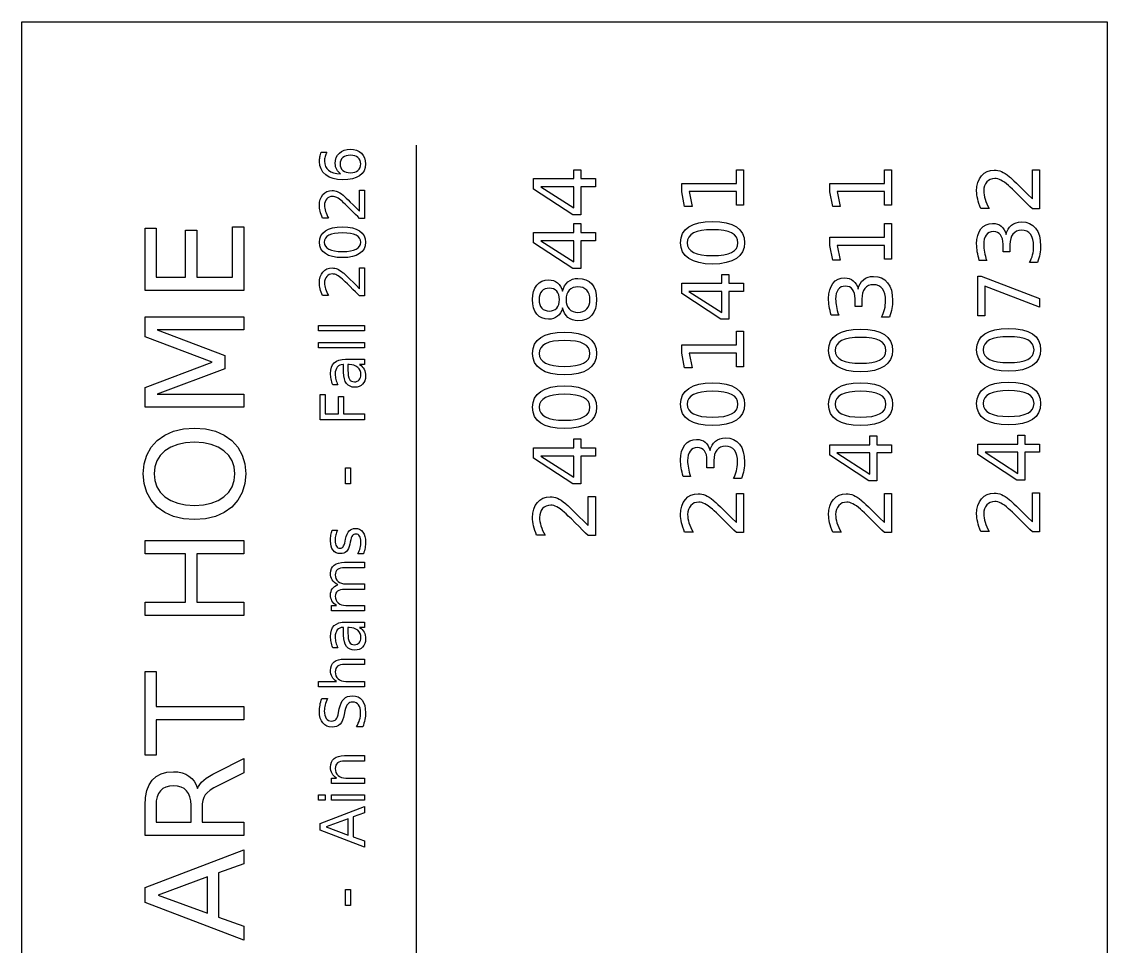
# Model space of a CAD drawing. Header units: millimetres. Extents: x 0 to 600, y 0 to 400.
# Drawn here: x 415 to 503, y 172.1 to 247 of the extents above; entities that cross this region are included whole.
import ezdxf

# ---------------------------------------------------------------- set-up
doc = ezdxf.new("R2010")
doc.units = ezdxf.units.MM
doc.layers.add('ENGRAVE', color=5, linetype='Continuous')

msp = doc.modelspace()

# ---------------------------------------------------------------- linework, layer by layer
at = {"layer": 'ENGRAVE'}
msp.add_line((447, 93), (447, 237), dxfattribs=at)
for points in [[(503, 83), (415, 83), (415, 247), (503, 247)], [(439.28, 236.435), (439.723, 236.435), (439.682, 236.343), (439.647, 236.25), (439.616, 236.158), (439.591, 236.064), (439.571, 235.971), (439.556, 235.878), (439.548, 235.786), (439.545, 235.694), (439.565, 235.467), (439.626, 235.269), (439.728, 235.099), (439.87, 234.958), (440.054, 234.844), (440.279, 234.758), (440.546, 234.699), (440.854, 234.667), (440.755, 234.743), (440.669, 234.827), (440.594, 234.921), (440.532, 235.024), (440.483, 235.134), (440.448, 235.249), (440.427, 235.37), (440.42, 235.497), (440.441, 235.754), (440.502, 235.982), (440.605, 236.182), (440.749, 236.354), (440.929, 236.491), (441.138, 236.59), (441.377, 236.649), (441.645, 236.668), (441.909, 236.648), (442.145, 236.586), (442.353, 236.484), (442.535, 236.341), (442.681, 236.163), (442.786, 235.958), (442.849, 235.727), (442.87, 235.468), (442.84, 235.174), (442.75, 234.917), (442.601, 234.696), (442.391, 234.513), (442.125, 234.368), (441.805, 234.265), (441.431, 234.203), (441.004, 234.182), (440.598, 234.208), (440.237, 234.284), (439.918, 234.41), (439.642, 234.588), (439.42, 234.807), (439.262, 235.062), (439.167, 235.351), (439.135, 235.675), (439.137, 235.767), (439.144, 235.859), (439.155, 235.952), (439.171, 236.045), (439.191, 236.14), (439.216, 236.236), (439.246, 236.334), (439.28, 236.435)], [(440.806, 235.468), (440.82, 235.312), (440.862, 235.174), (440.932, 235.052), (441.03, 234.948), (441.153, 234.864), (441.296, 234.804), (441.46, 234.768), (441.645, 234.756), (441.829, 234.768), (441.993, 234.804), (442.136, 234.864), (442.259, 234.948), (442.357, 235.052), (442.428, 235.174), (442.47, 235.312), (442.484, 235.468), (442.47, 235.623), (442.428, 235.762), (442.357, 235.883), (442.259, 235.987), (442.136, 236.071), (441.993, 236.131), (441.829, 236.167), (441.645, 236.179), (441.46, 236.167), (441.296, 236.131), (441.153, 236.071), (441.03, 235.987), (440.932, 235.883), (440.862, 235.762), (440.82, 235.623), (440.806, 235.468)], [(456.5, 233.436), (456.5, 234.287), (459.759, 234.287), (459.759, 235), (460.321, 235), (460.321, 234.287), (461.5, 234.287), (461.5, 233.614), (460.321, 233.614), (460.321, 231.356), (459.668, 231.356), (456.5, 233.436)], [(472.931, 232.12), (472.931, 233.225), (469.116, 233.225), (469.357, 232.023), (468.741, 232.023), (468.5, 233.218), (468.5, 233.895), (472.931, 233.895), (472.931, 235), (473.5, 235), (473.5, 232.12), (472.931, 232.12)], [(484.931, 232.12), (484.931, 233.225), (481.116, 233.225), (481.357, 232.023), (480.741, 232.023), (480.5, 233.218), (480.5, 233.895), (484.931, 233.895), (484.931, 235), (485.5, 235), (485.5, 232.12), (484.931, 232.12)], [(496.931, 232.639), (496.931, 235), (497.5, 235), (497.5, 231.825), (496.931, 231.825), (496.714, 232.035), (496.464, 232.28), (496.179, 232.56), (495.861, 232.875), (495.555, 233.177), (495.309, 233.416), (495.122, 233.594), (494.995, 233.711), (494.819, 233.861), (494.658, 233.987), (494.511, 234.088), (494.377, 234.164), (494.251, 234.221), (494.126, 234.261), (494.003, 234.285), (493.88, 234.293), (493.69, 234.276), (493.518, 234.223), (493.365, 234.136), (493.23, 234.014), (493.12, 233.863), (493.042, 233.692), (492.995, 233.499), (492.979, 233.285), (492.986, 233.124), (493.007, 232.958), (493.041, 232.788), (493.089, 232.614), (493.152, 232.434), (493.228, 232.248), (493.319, 232.057), (493.424, 231.859), (492.741, 231.859), (492.664, 232.06), (492.597, 232.254), (492.54, 232.441), (492.493, 232.622), (492.457, 232.796), (492.431, 232.962), (492.415, 233.121), (492.41, 233.272), (492.434, 233.641), (492.507, 233.97), (492.628, 234.26), (492.798, 234.511), (493.009, 234.713), (493.252, 234.858), (493.528, 234.944), (493.836, 234.973), (493.988, 234.966), (494.136, 234.944), (494.28, 234.908), (494.421, 234.858), (494.565, 234.788), (494.722, 234.695), (494.891, 234.578), (495.072, 234.437), (495.143, 234.373), (495.261, 234.262), (495.424, 234.106), (495.633, 233.905), (495.888, 233.657), (496.189, 233.364), (496.537, 233.025), (496.931, 232.639)], [(442.39, 231.643), (442.39, 233.343), (442.8, 233.343), (442.8, 231.057), (442.39, 231.057), (442.234, 231.209), (442.054, 231.385), (441.849, 231.587), (441.62, 231.813), (441.399, 232.03), (441.222, 232.203), (441.088, 232.331), (440.996, 232.415), (440.87, 232.523), (440.754, 232.614), (440.648, 232.686), (440.552, 232.742), (440.461, 232.782), (440.371, 232.811), (440.282, 232.829), (440.193, 232.835), (440.057, 232.822), (439.933, 232.784), (439.823, 232.721), (439.726, 232.633), (439.647, 232.525), (439.59, 232.401), (439.556, 232.263), (439.545, 232.109), (439.55, 231.993), (439.565, 231.873), (439.59, 231.751), (439.624, 231.625), (439.669, 231.496), (439.724, 231.362), (439.79, 231.224), (439.866, 231.082), (439.374, 231.082), (439.318, 231.226), (439.27, 231.366), (439.229, 231.501), (439.195, 231.631), (439.169, 231.756), (439.15, 231.876), (439.139, 231.99), (439.135, 232.099), (439.152, 232.365), (439.205, 232.602), (439.292, 232.811), (439.415, 232.991), (439.566, 233.137), (439.741, 233.241), (439.94, 233.303), (440.162, 233.324), (440.272, 233.319), (440.378, 233.303), (440.482, 233.277), (440.583, 233.241), (440.687, 233.191), (440.8, 233.124), (440.921, 233.039), (441.052, 232.938), (441.103, 232.892), (441.188, 232.812), (441.305, 232.7), (441.456, 232.555), (441.639, 232.377), (441.856, 232.165), (442.107, 231.921), (442.39, 231.643)], [(457.089, 233.614), (459.759, 231.906), (459.759, 233.614), (457.089, 233.614)], [(456.5, 229.072), (456.5, 229.923), (459.759, 229.923), (459.759, 230.636), (460.321, 230.636), (460.321, 229.923), (461.5, 229.923), (461.5, 229.25), (460.321, 229.25), (460.321, 226.993), (459.668, 226.993), (456.5, 229.072)], [(468.41, 229.086), (468.451, 229.481), (468.576, 229.827), (468.784, 230.123), (469.074, 230.37), (469.444, 230.564), (469.889, 230.703), (470.41, 230.786), (471.005, 230.814), (471.599, 230.786), (472.118, 230.703), (472.563, 230.564), (472.932, 230.37), (473.223, 230.123), (473.431, 229.827), (473.556, 229.481), (473.597, 229.086), (473.556, 228.69), (473.431, 228.344), (473.223, 228.048), (472.932, 227.801), (472.563, 227.607), (472.118, 227.469), (471.599, 227.385), (471.005, 227.358), (470.41, 227.385), (469.889, 227.469), (469.444, 227.607), (469.074, 227.801), (468.784, 228.048), (468.576, 228.344), (468.451, 228.69), (468.41, 229.086)], [(484.931, 227.756), (484.931, 228.861), (481.116, 228.861), (481.357, 227.659), (480.741, 227.659), (480.5, 228.855), (480.5, 229.531), (484.931, 229.531), (484.931, 230.636), (485.5, 230.636), (485.5, 227.756), (484.931, 227.756)], [(494.804, 229.742), (494.87, 229.972), (494.964, 230.175), (495.086, 230.351), (495.236, 230.501), (495.41, 230.62), (495.603, 230.705), (495.815, 230.757), (496.047, 230.774), (496.396, 230.742), (496.703, 230.646), (496.968, 230.487), (497.192, 230.265), (497.369, 229.983), (497.496, 229.648), (497.572, 229.26), (497.597, 228.818), (497.593, 228.659), (497.582, 228.498), (497.562, 228.335), (497.535, 228.17), (497.5, 228.002), (497.458, 227.831), (497.407, 227.658), (497.349, 227.482), (496.696, 227.482), (496.773, 227.626), (496.84, 227.776), (496.897, 227.934), (496.944, 228.098), (496.981, 228.267), (497.007, 228.44), (497.023, 228.617), (497.028, 228.798), (497.012, 229.097), (496.965, 229.358), (496.887, 229.582), (496.777, 229.767), (496.637, 229.913), (496.469, 230.017), (496.272, 230.08), (496.047, 230.1), (495.838, 230.081), (495.653, 230.023), (495.492, 229.926), (495.355, 229.791), (495.246, 229.621), (495.168, 229.42), (495.121, 229.189), (495.105, 228.928), (495.105, 228.346), (494.55, 228.346), (494.55, 228.955), (494.537, 229.19), (494.5, 229.396), (494.437, 229.572), (494.35, 229.719), (494.24, 229.834), (494.107, 229.917), (493.953, 229.967), (493.776, 229.983), (493.595, 229.966), (493.436, 229.915), (493.299, 229.83), (493.185, 229.71), (493.095, 229.559), (493.03, 229.378), (492.992, 229.168), (492.979, 228.928), (492.983, 228.787), (492.994, 228.64), (493.013, 228.489), (493.039, 228.332), (493.074, 228.169), (493.116, 227.998), (493.167, 227.819), (493.227, 227.632), (492.624, 227.632), (492.574, 227.822), (492.53, 228.005), (492.493, 228.183), (492.463, 228.354), (492.44, 228.52), (492.423, 228.681), (492.413, 228.837), (492.41, 228.989), (492.431, 229.354), (492.497, 229.678), (492.606, 229.963), (492.76, 230.208), (492.95, 230.404), (493.171, 230.544), (493.423, 230.628), (493.706, 230.656), (493.905, 230.642), (494.089, 230.597), (494.256, 230.523), (494.407, 230.419), (494.539, 230.287), (494.65, 230.131), (494.738, 229.949), (494.804, 229.742)], [(425, 225.217), (425, 230.275), (425.911, 230.275), (425.911, 226.299), (428.279, 226.299), (428.279, 230.109), (429.19, 230.109), (429.19, 226.299), (432.089, 226.299), (432.089, 230.372), (433, 230.372), (433, 225.217), (425, 225.217)], [(439.135, 229.124), (439.165, 229.408), (439.255, 229.657), (439.404, 229.871), (439.614, 230.048), (439.88, 230.188), (440.2, 230.288), (440.575, 230.348), (441.004, 230.368), (441.431, 230.348), (441.805, 230.288), (442.125, 230.188), (442.391, 230.048), (442.601, 229.871), (442.75, 229.657), (442.84, 229.408), (442.87, 229.124), (442.84, 228.839), (442.75, 228.59), (442.601, 228.377), (442.391, 228.199), (442.125, 228.059), (441.805, 227.959), (441.431, 227.899), (441.004, 227.879), (440.575, 227.899), (440.2, 227.959), (439.88, 228.059), (439.614, 228.199), (439.404, 228.377), (439.255, 228.59), (439.165, 228.839), (439.135, 229.124)], [(439.521, 229.124), (439.544, 228.947), (439.613, 228.794), (439.729, 228.665), (439.891, 228.558), (440.099, 228.475), (440.354, 228.416), (440.656, 228.381), (441.004, 228.369), (441.351, 228.381), (441.651, 228.416), (441.906, 228.475), (442.114, 228.558), (442.276, 228.665), (442.392, 228.794), (442.461, 228.947), (442.484, 229.124), (442.461, 229.301), (442.392, 229.455), (442.276, 229.585), (442.114, 229.691), (441.906, 229.774), (441.651, 229.833), (441.351, 229.869), (441.004, 229.881), (440.656, 229.869), (440.354, 229.833), (440.099, 229.774), (439.891, 229.691), (439.729, 229.585), (439.613, 229.455), (439.544, 229.301), (439.521, 229.124)], [(468.945, 229.086), (468.978, 228.841), (469.074, 228.628), (469.235, 228.448), (469.459, 228.3), (469.749, 228.185), (470.103, 228.103), (470.522, 228.054), (471.005, 228.038), (471.487, 228.054), (471.905, 228.103), (472.258, 228.185), (472.547, 228.3), (472.772, 228.448), (472.933, 228.628), (473.029, 228.841), (473.061, 229.086), (473.029, 229.332), (472.933, 229.546), (472.772, 229.727), (472.547, 229.874), (472.258, 229.989), (471.905, 230.072), (471.487, 230.121), (471.005, 230.137), (470.522, 230.121), (470.103, 230.072), (469.749, 229.989), (469.459, 229.874), (469.235, 229.727), (469.074, 229.546), (468.978, 229.332), (468.945, 229.086)], [(457.089, 229.25), (459.759, 227.542), (459.759, 229.25), (457.089, 229.25)], [(442.39, 225.36), (442.39, 227.06), (442.8, 227.06), (442.8, 224.774), (442.39, 224.774), (442.234, 224.925), (442.054, 225.101), (441.849, 225.303), (441.62, 225.53), (441.399, 225.747), (441.222, 225.919), (441.088, 226.048), (440.996, 226.131), (440.87, 226.239), (440.754, 226.33), (440.648, 226.403), (440.552, 226.458), (440.461, 226.499), (440.371, 226.528), (440.282, 226.545), (440.193, 226.551), (440.057, 226.538), (439.933, 226.501), (439.823, 226.438), (439.726, 226.349), (439.647, 226.241), (439.59, 226.118), (439.556, 225.979), (439.545, 225.825), (439.55, 225.709), (439.565, 225.59), (439.59, 225.467), (439.624, 225.342), (439.669, 225.212), (439.724, 225.078), (439.79, 224.94), (439.866, 224.798), (439.374, 224.798), (439.318, 224.943), (439.27, 225.082), (439.229, 225.217), (439.195, 225.348), (439.169, 225.473), (439.15, 225.592), (439.139, 225.707), (439.135, 225.815), (439.152, 226.081), (439.205, 226.318), (439.292, 226.527), (439.415, 226.708), (439.566, 226.853), (439.741, 226.957), (439.94, 227.02), (440.162, 227.04), (440.272, 227.035), (440.378, 227.02), (440.482, 226.994), (440.583, 226.957), (440.687, 226.907), (440.8, 226.84), (440.921, 226.756), (441.052, 226.655), (441.103, 226.608), (441.188, 226.529), (441.305, 226.416), (441.456, 226.271), (441.639, 226.093), (441.856, 225.882), (442.107, 225.637), (442.39, 225.36)], [(458.838, 223.798), (458.772, 223.592), (458.683, 223.41), (458.569, 223.253), (458.432, 223.12), (458.275, 223.013), (458.102, 222.937), (457.912, 222.892), (457.706, 222.877), (457.422, 222.903), (457.169, 222.984), (456.948, 223.117), (456.758, 223.304), (456.605, 223.537), (456.497, 223.81), (456.431, 224.122), (456.41, 224.474), (456.431, 224.828), (456.497, 225.141), (456.605, 225.414), (456.758, 225.646), (456.948, 225.832), (457.169, 225.965), (457.422, 226.045), (457.706, 226.072), (457.912, 226.056), (458.102, 226.011), (458.275, 225.935), (458.432, 225.829), (458.569, 225.696), (458.683, 225.539), (458.772, 225.358), (458.838, 225.154), (458.908, 225.385), (459.006, 225.589), (459.131, 225.766), (459.283, 225.916), (459.458, 226.035), (459.651, 226.121), (459.863, 226.172), (460.093, 226.189), (460.436, 226.161), (460.736, 226.078), (460.993, 225.939), (461.209, 225.745), (461.379, 225.499), (461.5, 225.206), (461.573, 224.864), (461.597, 224.474), (461.573, 224.085), (461.5, 223.743), (461.379, 223.449), (461.209, 223.203), (460.993, 223.009), (460.736, 222.87), (460.436, 222.787), (460.093, 222.76), (459.863, 222.777), (459.651, 222.828), (459.458, 222.914), (459.283, 223.034), (459.131, 223.185), (459.006, 223.362), (458.908, 223.567), (458.838, 223.798)], [(468.5, 224.956), (468.5, 225.807), (471.759, 225.807), (471.759, 226.52), (472.321, 226.52), (472.321, 225.807), (473.5, 225.807), (473.5, 225.134), (472.321, 225.134), (472.321, 222.877), (471.668, 222.877), (468.5, 224.956)], [(482.804, 225.325), (482.87, 225.554), (482.964, 225.757), (483.086, 225.934), (483.236, 226.083), (483.41, 226.203), (483.603, 226.288), (483.815, 226.339), (484.047, 226.356), (484.396, 226.325), (484.703, 226.229), (484.968, 226.07), (485.192, 225.847), (485.369, 225.566), (485.496, 225.231), (485.572, 224.843), (485.597, 224.401), (485.593, 224.242), (485.582, 224.081), (485.562, 223.918), (485.535, 223.753), (485.5, 223.585), (485.458, 223.414), (485.407, 223.24), (485.349, 223.064), (484.696, 223.064), (484.773, 223.208), (484.84, 223.359), (484.897, 223.516), (484.944, 223.681), (484.981, 223.85), (485.007, 224.023), (485.023, 224.2), (485.028, 224.38), (485.012, 224.68), (484.965, 224.941), (484.887, 225.164), (484.777, 225.35), (484.637, 225.496), (484.469, 225.6), (484.272, 225.662), (484.047, 225.683), (483.838, 225.664), (483.653, 225.606), (483.492, 225.509), (483.355, 225.373), (483.246, 225.203), (483.168, 225.003), (483.121, 224.772), (483.105, 224.511), (483.105, 223.928), (482.55, 223.928), (482.55, 224.538), (482.537, 224.773), (482.5, 224.978), (482.437, 225.154), (482.35, 225.301), (482.24, 225.417), (482.107, 225.5), (481.953, 225.549), (481.776, 225.566), (481.595, 225.549), (481.436, 225.498), (481.299, 225.412), (481.185, 225.293), (481.095, 225.142), (481.03, 224.961), (480.992, 224.751), (480.979, 224.511), (480.983, 224.37), (480.994, 224.223), (481.013, 224.072), (481.039, 223.915), (481.074, 223.752), (481.116, 223.581), (481.167, 223.402), (481.227, 223.215), (480.624, 223.215), (480.574, 223.405), (480.53, 223.588), (480.493, 223.765), (480.463, 223.937), (480.44, 224.103), (480.423, 224.264), (480.413, 224.42), (480.41, 224.571), (480.431, 224.936), (480.497, 225.261), (480.606, 225.546), (480.76, 225.79), (480.95, 225.987), (481.171, 226.127), (481.423, 226.211), (481.706, 226.239), (481.905, 226.224), (482.089, 226.18), (482.256, 226.105), (482.407, 226.001), (482.539, 225.87), (482.65, 225.713), (482.738, 225.532), (482.804, 225.325)], [(492.5, 223.158), (492.5, 226.373), (492.788, 226.373), (497.5, 224.558), (497.5, 223.851), (493.069, 225.559), (493.069, 223.158), (492.5, 223.158)], [(457.769, 223.55), (457.953, 223.565), (458.115, 223.611), (458.256, 223.686), (458.375, 223.793), (458.471, 223.926), (458.539, 224.084), (458.579, 224.267), (458.593, 224.474), (458.579, 224.68), (458.539, 224.862), (458.471, 225.021), (458.375, 225.156), (458.256, 225.263), (458.115, 225.34), (457.953, 225.386), (457.769, 225.402), (457.586, 225.386), (457.423, 225.34), (457.283, 225.263), (457.163, 225.156), (457.068, 225.021), (457, 224.862), (456.959, 224.68), (456.945, 224.474), (456.959, 224.267), (457, 224.084), (457.068, 223.926), (457.163, 223.793), (457.283, 223.686), (457.423, 223.611), (457.586, 223.565), (457.769, 223.55)], [(459.126, 224.474), (459.142, 224.246), (459.19, 224.043), (459.271, 223.867), (459.383, 223.716), (459.525, 223.595), (459.69, 223.508), (459.88, 223.457), (460.093, 223.439), (460.307, 223.457), (460.497, 223.508), (460.662, 223.595), (460.803, 223.716), (460.916, 223.867), (460.997, 224.043), (461.045, 224.246), (461.061, 224.474), (461.045, 224.703), (460.996, 224.905), (460.915, 225.083), (460.802, 225.234), (460.66, 225.356), (460.495, 225.443), (460.306, 225.495), (460.093, 225.512), (459.88, 225.495), (459.69, 225.443), (459.525, 225.357), (459.383, 225.236), (459.271, 225.085), (459.19, 224.907), (459.142, 224.704), (459.126, 224.474)], [(469.089, 225.134), (471.759, 223.426), (471.759, 225.134), (469.089, 225.134)], [(425, 215.749), (425, 217.362), (430.444, 219.403), (425, 221.455), (425, 223.068), (433, 223.068), (433, 222.013), (425.975, 222.013), (431.462, 219.95), (431.462, 218.862), (425.975, 216.799), (433, 216.799), (433, 215.749), (425, 215.749)], [(439.048, 221.936), (439.048, 222.379), (442.8, 222.379), (442.8, 221.936), (439.048, 221.936)], [(456.41, 220.111), (456.451, 220.506), (456.576, 220.852), (456.784, 221.148), (457.074, 221.395), (457.444, 221.589), (457.889, 221.728), (458.41, 221.811), (459.005, 221.839), (459.599, 221.811), (460.118, 221.728), (460.563, 221.589), (460.932, 221.395), (461.223, 221.148), (461.431, 220.852), (461.556, 220.506), (461.597, 220.111), (461.556, 219.715), (461.431, 219.369), (461.223, 219.073), (460.932, 218.826), (460.563, 218.632), (460.118, 218.493), (459.599, 218.41), (459.005, 218.382), (458.41, 218.41), (457.889, 218.493), (457.444, 218.632), (457.074, 218.826), (456.784, 219.073), (456.576, 219.369), (456.451, 219.715), (456.41, 220.111)], [(472.931, 219.029), (472.931, 220.134), (469.116, 220.134), (469.357, 218.932), (468.741, 218.932), (468.5, 220.127), (468.5, 220.804), (472.931, 220.804), (472.931, 221.909), (473.5, 221.909), (473.5, 219.029), (472.931, 219.029)], [(480.41, 220.358), (480.451, 220.754), (480.576, 221.1), (480.784, 221.396), (481.074, 221.643), (481.444, 221.837), (481.889, 221.975), (482.41, 222.059), (483.005, 222.086), (483.599, 222.059), (484.118, 221.975), (484.563, 221.837), (484.932, 221.643), (485.223, 221.396), (485.431, 221.1), (485.556, 220.754), (485.597, 220.358), (485.556, 219.963), (485.431, 219.617), (485.223, 219.321), (484.932, 219.074), (484.563, 218.88), (484.118, 218.741), (483.599, 218.658), (483.005, 218.63), (482.41, 218.658), (481.889, 218.741), (481.444, 218.88), (481.074, 219.074), (480.784, 219.321), (480.576, 219.617), (480.451, 219.963), (480.41, 220.358)], [(492.41, 220.412), (492.451, 220.807), (492.576, 221.153), (492.784, 221.45), (493.074, 221.696), (493.444, 221.89), (493.889, 222.029), (494.41, 222.112), (495.005, 222.14), (495.599, 222.112), (496.118, 222.029), (496.563, 221.89), (496.932, 221.696), (497.223, 221.45), (497.431, 221.153), (497.556, 220.807), (497.597, 220.412), (497.556, 220.016), (497.431, 219.671), (497.223, 219.374), (496.932, 219.128), (496.563, 218.933), (496.118, 218.795), (495.599, 218.712), (495.005, 218.684), (494.41, 218.712), (493.889, 218.795), (493.444, 218.933), (493.074, 219.128), (492.784, 219.374), (492.576, 219.671), (492.451, 220.016), (492.41, 220.412)], [(439.048, 220.564), (439.048, 221.007), (442.8, 221.007), (442.8, 220.564), (439.048, 220.564)], [(456.945, 220.111), (456.978, 219.866), (457.074, 219.653), (457.235, 219.473), (457.459, 219.325), (457.749, 219.21), (458.103, 219.128), (458.522, 219.079), (459.005, 219.062), (459.487, 219.079), (459.905, 219.128), (460.258, 219.21), (460.547, 219.325), (460.772, 219.473), (460.933, 219.653), (461.029, 219.866), (461.061, 220.111), (461.029, 220.357), (460.933, 220.571), (460.772, 220.751), (460.547, 220.899), (460.258, 221.014), (459.905, 221.096), (459.487, 221.146), (459.005, 221.162), (458.522, 221.146), (458.103, 221.096), (457.749, 221.014), (457.459, 220.899), (457.235, 220.751), (457.074, 220.571), (456.978, 220.357), (456.945, 220.111)], [(480.945, 220.358), (480.978, 220.113), (481.074, 219.901), (481.235, 219.721), (481.459, 219.573), (481.749, 219.458), (482.103, 219.376), (482.522, 219.327), (483.005, 219.31), (483.487, 219.327), (483.905, 219.376), (484.258, 219.458), (484.547, 219.573), (484.772, 219.721), (484.933, 219.901), (485.029, 220.113), (485.061, 220.358), (485.029, 220.605), (484.933, 220.818), (484.772, 220.999), (484.547, 221.147), (484.258, 221.262), (483.905, 221.344), (483.487, 221.393), (483.005, 221.41), (482.522, 221.393), (482.103, 221.344), (481.749, 221.262), (481.459, 221.147), (481.235, 220.999), (481.074, 220.818), (480.978, 220.605), (480.945, 220.358)], [(492.945, 220.412), (492.978, 220.167), (493.074, 219.954), (493.235, 219.774), (493.459, 219.627), (493.749, 219.512), (494.103, 219.429), (494.522, 219.38), (495.005, 219.364), (495.487, 219.38), (495.905, 219.429), (496.258, 219.512), (496.547, 219.627), (496.772, 219.774), (496.933, 219.954), (497.029, 220.167), (497.061, 220.412), (497.029, 220.658), (496.933, 220.872), (496.772, 221.053), (496.547, 221.201), (496.258, 221.316), (495.905, 221.398), (495.487, 221.447), (495.005, 221.463), (494.522, 221.447), (494.103, 221.398), (493.749, 221.316), (493.459, 221.201), (493.235, 221.053), (493.074, 220.872), (492.978, 220.658), (492.945, 220.412)], [(441.259, 219.65), (442.8, 219.65), (442.8, 219.206), (442.39, 219.206), (442.505, 219.126), (442.604, 219.036), (442.686, 218.936), (442.753, 218.828), (442.804, 218.708), (442.841, 218.576), (442.863, 218.431), (442.87, 218.273), (442.855, 218.076), (442.812, 217.901), (442.739, 217.747), (442.637, 217.614), (442.511, 217.506), (442.365, 217.43), (442.199, 217.384), (442.014, 217.369), (441.8, 217.388), (441.614, 217.445), (441.456, 217.54), (441.327, 217.674), (441.225, 217.845), (441.153, 218.054), (441.11, 218.3), (441.095, 218.584), (441.095, 219.206), (441.052, 219.206), (440.907, 219.194), (440.78, 219.156), (440.67, 219.093), (440.578, 219.005), (440.505, 218.894), (440.452, 218.763), (440.421, 218.611), (440.41, 218.439), (440.414, 218.324), (440.424, 218.211), (440.442, 218.099), (440.466, 217.988), (440.497, 217.88), (440.535, 217.773), (440.58, 217.669), (440.632, 217.567), (440.222, 217.567), (440.178, 217.687), (440.14, 217.806), (440.108, 217.924), (440.081, 218.039), (440.061, 218.153), (440.046, 218.265), (440.037, 218.376), (440.034, 218.485), (440.053, 218.76), (440.11, 218.997), (440.205, 219.197), (440.338, 219.36), (440.51, 219.487), (440.72, 219.577), (440.97, 219.632), (441.259, 219.65)], [(441.442, 218.765), (441.45, 218.517), (441.473, 218.31), (441.512, 218.144), (441.565, 218.02), (441.638, 217.929), (441.732, 217.864), (441.848, 217.825), (441.985, 217.812), (442.097, 217.822), (442.197, 217.851), (442.285, 217.9), (442.36, 217.968), (442.421, 218.053), (442.464, 218.152), (442.49, 218.264), (442.499, 218.391), (442.482, 218.567), (442.433, 218.724), (442.351, 218.862), (442.237, 218.983), (442.095, 219.081), (441.932, 219.15), (441.748, 219.192), (441.541, 219.206), (441.442, 219.206), (441.442, 218.765)], [(456.41, 215.747), (456.451, 216.142), (456.576, 216.488), (456.784, 216.784), (457.074, 217.031), (457.444, 217.225), (457.889, 217.364), (458.41, 217.447), (459.005, 217.475), (459.599, 217.447), (460.118, 217.364), (460.563, 217.225), (460.932, 217.031), (461.223, 216.784), (461.431, 216.488), (461.556, 216.142), (461.597, 215.747), (461.556, 215.351), (461.431, 215.005), (461.223, 214.709), (460.932, 214.462), (460.563, 214.268), (460.118, 214.13), (459.599, 214.046), (459.005, 214.019), (458.41, 214.046), (457.889, 214.13), (457.444, 214.268), (457.074, 214.462), (456.784, 214.709), (456.576, 215.005), (456.451, 215.351), (456.41, 215.747)], [(468.41, 215.995), (468.451, 216.39), (468.576, 216.736), (468.784, 217.032), (469.074, 217.279), (469.444, 217.473), (469.889, 217.612), (470.41, 217.695), (471.005, 217.723), (471.599, 217.695), (472.118, 217.612), (472.563, 217.473), (472.932, 217.279), (473.223, 217.032), (473.431, 216.736), (473.556, 216.39), (473.597, 215.995), (473.556, 215.599), (473.431, 215.253), (473.223, 214.957), (472.932, 214.71), (472.563, 214.516), (472.118, 214.378), (471.599, 214.294), (471.005, 214.267), (470.41, 214.294), (469.889, 214.378), (469.444, 214.516), (469.074, 214.71), (468.784, 214.957), (468.576, 215.253), (468.451, 215.599), (468.41, 215.995)], [(480.41, 215.995), (480.451, 216.39), (480.576, 216.736), (480.784, 217.032), (481.074, 217.279), (481.444, 217.473), (481.889, 217.612), (482.41, 217.695), (483.005, 217.723), (483.599, 217.695), (484.118, 217.612), (484.563, 217.473), (484.932, 217.279), (485.223, 217.032), (485.431, 216.736), (485.556, 216.39), (485.597, 215.995), (485.556, 215.599), (485.431, 215.253), (485.223, 214.957), (484.932, 214.71), (484.563, 214.516), (484.118, 214.378), (483.599, 214.294), (483.005, 214.267), (482.41, 214.294), (481.889, 214.378), (481.444, 214.516), (481.074, 214.71), (480.784, 214.957), (480.576, 215.253), (480.451, 215.599), (480.41, 215.995)], [(492.41, 216.048), (492.451, 216.444), (492.576, 216.79), (492.784, 217.086), (493.074, 217.333), (493.444, 217.527), (493.889, 217.665), (494.41, 217.749), (495.005, 217.776), (495.599, 217.749), (496.118, 217.665), (496.563, 217.527), (496.932, 217.333), (497.223, 217.086), (497.431, 216.79), (497.556, 216.444), (497.597, 216.048), (497.556, 215.653), (497.431, 215.307), (497.223, 215.011), (496.932, 214.764), (496.563, 214.57), (496.118, 214.431), (495.599, 214.348), (495.005, 214.32), (494.41, 214.348), (493.889, 214.431), (493.444, 214.57), (493.074, 214.764), (492.784, 215.011), (492.576, 215.307), (492.451, 215.653), (492.41, 216.048)], [(439.2, 214.716), (439.2, 216.785), (439.61, 216.785), (439.61, 215.203), (440.671, 215.203), (440.671, 216.631), (441.081, 216.631), (441.081, 215.203), (442.8, 215.203), (442.8, 214.716), (439.2, 214.716)], [(456.945, 215.747), (456.978, 215.502), (457.074, 215.289), (457.235, 215.109), (457.459, 214.961), (457.749, 214.846), (458.103, 214.764), (458.522, 214.715), (459.005, 214.699), (459.487, 214.715), (459.905, 214.764), (460.258, 214.846), (460.547, 214.961), (460.772, 215.109), (460.933, 215.289), (461.029, 215.502), (461.061, 215.747), (461.029, 215.993), (460.933, 216.207), (460.772, 216.388), (460.547, 216.535), (460.258, 216.651), (459.905, 216.733), (459.487, 216.782), (459.005, 216.798), (458.522, 216.782), (458.103, 216.733), (457.749, 216.651), (457.459, 216.535), (457.235, 216.388), (457.074, 216.207), (456.978, 215.993), (456.945, 215.747)], [(468.945, 215.995), (468.978, 215.75), (469.074, 215.537), (469.235, 215.357), (469.459, 215.209), (469.749, 215.094), (470.103, 215.012), (470.522, 214.963), (471.005, 214.946), (471.487, 214.963), (471.905, 215.012), (472.258, 215.094), (472.547, 215.209), (472.772, 215.357), (472.933, 215.537), (473.029, 215.75), (473.061, 215.995), (473.029, 216.241), (472.933, 216.455), (472.772, 216.635), (472.547, 216.783), (472.258, 216.898), (471.905, 216.98), (471.487, 217.03), (471.005, 217.046), (470.522, 217.03), (470.103, 216.98), (469.749, 216.898), (469.459, 216.783), (469.235, 216.635), (469.074, 216.455), (468.978, 216.241), (468.945, 215.995)], [(480.945, 215.995), (480.978, 215.75), (481.074, 215.537), (481.235, 215.357), (481.459, 215.209), (481.749, 215.094), (482.103, 215.012), (482.522, 214.963), (483.005, 214.946), (483.487, 214.963), (483.905, 215.012), (484.258, 215.094), (484.547, 215.209), (484.772, 215.357), (484.933, 215.537), (485.029, 215.75), (485.061, 215.995), (485.029, 216.241), (484.933, 216.455), (484.772, 216.635), (484.547, 216.783), (484.258, 216.898), (483.905, 216.98), (483.487, 217.03), (483.005, 217.046), (482.522, 217.03), (482.103, 216.98), (481.749, 216.898), (481.459, 216.783), (481.235, 216.635), (481.074, 216.455), (480.978, 216.241), (480.945, 215.995)], [(492.945, 216.048), (492.978, 215.803), (493.074, 215.591), (493.235, 215.411), (493.459, 215.263), (493.749, 215.148), (494.103, 215.066), (494.522, 215.016), (495.005, 215), (495.487, 215.016), (495.905, 215.066), (496.258, 215.148), (496.547, 215.263), (496.772, 215.411), (496.933, 215.591), (497.029, 215.803), (497.061, 216.048), (497.029, 216.295), (496.933, 216.508), (496.772, 216.689), (496.547, 216.837), (496.258, 216.952), (495.905, 217.034), (495.487, 217.083), (495.005, 217.1), (494.522, 217.083), (494.103, 217.034), (493.749, 216.952), (493.459, 216.837), (493.235, 216.689), (493.074, 216.508), (492.978, 216.295), (492.945, 216.048)], [(424.855, 210.358), (424.926, 211.157), (425.137, 211.872), (425.49, 212.502), (425.983, 213.048), (426.595, 213.489), (427.303, 213.804), (428.108, 213.993), (429.008, 214.056), (429.906, 213.993), (430.709, 213.804), (431.416, 213.489), (432.027, 213.048), (432.521, 212.502), (432.873, 211.872), (433.085, 211.157), (433.155, 210.358), (433.085, 209.557), (432.874, 208.84), (432.522, 208.208), (432.03, 207.66), (431.419, 207.219), (430.712, 206.903), (429.908, 206.713), (429.008, 206.65), (428.108, 206.713), (427.303, 206.903), (426.595, 207.219), (425.983, 207.66), (425.49, 208.208), (425.137, 208.84), (424.926, 209.557), (424.855, 210.358)], [(456.5, 211.618), (456.5, 212.468), (459.759, 212.468), (459.759, 213.182), (460.321, 213.182), (460.321, 212.468), (461.5, 212.468), (461.5, 211.795), (460.321, 211.795), (460.321, 209.538), (459.668, 209.538), (456.5, 211.618)], [(470.804, 212.234), (470.87, 212.463), (470.964, 212.666), (471.086, 212.843), (471.236, 212.992), (471.41, 213.112), (471.603, 213.197), (471.815, 213.248), (472.047, 213.265), (472.396, 213.233), (472.703, 213.138), (472.968, 212.979), (473.192, 212.756), (473.369, 212.475), (473.496, 212.14), (473.572, 211.752), (473.597, 211.309), (473.593, 211.151), (473.582, 210.99), (473.562, 210.827), (473.535, 210.661), (473.5, 210.493), (473.458, 210.323), (473.407, 210.149), (473.349, 209.973), (472.696, 209.973), (472.773, 210.117), (472.84, 210.268), (472.897, 210.425), (472.944, 210.589), (472.981, 210.759), (473.007, 210.932), (473.023, 211.109), (473.028, 211.289), (473.012, 211.589), (472.965, 211.85), (472.887, 212.073), (472.777, 212.259), (472.637, 212.405), (472.469, 212.509), (472.272, 212.571), (472.047, 212.592), (471.838, 212.573), (471.653, 212.515), (471.492, 212.418), (471.355, 212.282), (471.246, 212.112), (471.168, 211.912), (471.121, 211.681), (471.105, 211.42), (471.105, 210.837), (470.55, 210.837), (470.55, 211.447), (470.537, 211.682), (470.5, 211.887), (470.437, 212.063), (470.35, 212.21), (470.24, 212.326), (470.107, 212.409), (469.953, 212.458), (469.776, 212.475), (469.595, 212.458), (469.436, 212.407), (469.299, 212.321), (469.185, 212.202), (469.095, 212.051), (469.03, 211.87), (468.992, 211.66), (468.979, 211.42), (468.983, 211.278), (468.994, 211.132), (469.013, 210.98), (469.039, 210.824), (469.074, 210.661), (469.116, 210.49), (469.167, 210.311), (469.227, 210.124), (468.624, 210.124), (468.574, 210.313), (468.53, 210.497), (468.493, 210.674), (468.463, 210.846), (468.44, 211.011), (468.423, 211.173), (468.413, 211.329), (468.41, 211.48), (468.431, 211.845), (468.497, 212.17), (468.606, 212.455), (468.76, 212.699), (468.95, 212.896), (469.171, 213.036), (469.423, 213.12), (469.706, 213.148), (469.905, 213.133), (470.089, 213.089), (470.256, 213.014), (470.407, 212.91), (470.539, 212.779), (470.65, 212.622), (470.738, 212.441), (470.804, 212.234)], [(480.5, 211.865), (480.5, 212.716), (483.759, 212.716), (483.759, 213.429), (484.321, 213.429), (484.321, 212.716), (485.5, 212.716), (485.5, 212.043), (484.321, 212.043), (484.321, 209.786), (483.668, 209.786), (480.5, 211.865)], [(492.5, 211.919), (492.5, 212.77), (495.759, 212.77), (495.759, 213.483), (496.321, 213.483), (496.321, 212.77), (497.5, 212.77), (497.5, 212.096), (496.321, 212.096), (496.321, 209.839), (495.668, 209.839), (492.5, 211.919)], [(425.734, 210.358), (425.789, 209.799), (425.954, 209.301), (426.228, 208.863), (426.613, 208.486), (427.092, 208.182), (427.651, 207.965), (428.29, 207.835), (429.008, 207.792), (429.724, 207.835), (430.361, 207.965), (430.919, 208.182), (431.398, 208.486), (431.782, 208.863), (432.057, 209.301), (432.222, 209.799), (432.277, 210.358), (432.222, 210.917), (432.057, 211.415), (431.782, 211.851), (431.398, 212.226), (430.919, 212.527), (430.361, 212.742), (429.724, 212.871), (429.008, 212.914), (428.29, 212.871), (427.651, 212.742), (427.092, 212.527), (426.613, 212.226), (426.228, 211.851), (425.954, 211.415), (425.789, 210.917), (425.734, 210.358)], [(493.089, 212.096), (495.759, 210.388), (495.759, 212.096), (493.089, 212.096)], [(457.089, 211.795), (459.759, 210.087), (459.759, 211.795), (457.089, 211.795)], [(481.089, 212.043), (483.759, 210.335), (483.759, 212.043), (481.089, 212.043)], [(441.25, 209.552), (441.25, 210.851), (441.645, 210.851), (441.645, 209.552), (441.25, 209.552)], [(472.931, 206.403), (472.931, 208.764), (473.5, 208.764), (473.5, 205.589), (472.931, 205.589), (472.714, 205.799), (472.464, 206.044), (472.179, 206.324), (471.861, 206.639), (471.555, 206.941), (471.309, 207.181), (471.122, 207.359), (470.995, 207.475), (470.819, 207.625), (470.658, 207.751), (470.511, 207.852), (470.377, 207.929), (470.251, 207.985), (470.126, 208.025), (470.003, 208.05), (469.88, 208.058), (469.69, 208.04), (469.518, 207.988), (469.365, 207.9), (469.23, 207.778), (469.12, 207.628), (469.042, 207.456), (468.995, 207.263), (468.979, 207.05), (468.986, 206.888), (469.007, 206.723), (469.041, 206.553), (469.089, 206.378), (469.152, 206.198), (469.228, 206.013), (469.319, 205.821), (469.424, 205.623), (468.741, 205.623), (468.664, 205.824), (468.597, 206.018), (468.54, 206.206), (468.493, 206.386), (468.457, 206.56), (468.431, 206.726), (468.415, 206.885), (468.41, 207.036), (468.434, 207.405), (468.507, 207.734), (468.628, 208.025), (468.798, 208.275), (469.009, 208.477), (469.252, 208.622), (469.528, 208.709), (469.836, 208.737), (469.988, 208.73), (470.136, 208.709), (470.28, 208.672), (470.421, 208.622), (470.565, 208.552), (470.722, 208.459), (470.891, 208.342), (471.072, 208.202), (471.143, 208.137), (471.261, 208.027), (471.424, 207.871), (471.633, 207.669), (471.888, 207.422), (472.189, 207.128), (472.537, 206.789), (472.931, 206.403)], [(484.931, 206.403), (484.931, 208.764), (485.5, 208.764), (485.5, 205.589), (484.931, 205.589), (484.714, 205.799), (484.464, 206.044), (484.179, 206.324), (483.861, 206.639), (483.555, 206.941), (483.309, 207.181), (483.122, 207.359), (482.995, 207.475), (482.819, 207.625), (482.658, 207.751), (482.511, 207.852), (482.377, 207.929), (482.251, 207.985), (482.126, 208.025), (482.003, 208.05), (481.88, 208.058), (481.69, 208.04), (481.518, 207.988), (481.365, 207.9), (481.23, 207.778), (481.12, 207.628), (481.042, 207.456), (480.995, 207.263), (480.979, 207.05), (480.986, 206.888), (481.007, 206.723), (481.041, 206.553), (481.089, 206.378), (481.152, 206.198), (481.228, 206.013), (481.319, 205.821), (481.424, 205.623), (480.741, 205.623), (480.664, 205.824), (480.597, 206.018), (480.54, 206.206), (480.493, 206.386), (480.457, 206.56), (480.431, 206.726), (480.415, 206.885), (480.41, 207.036), (480.434, 207.405), (480.507, 207.734), (480.628, 208.025), (480.798, 208.275), (481.009, 208.477), (481.252, 208.622), (481.528, 208.709), (481.836, 208.737), (481.988, 208.73), (482.136, 208.709), (482.28, 208.672), (482.421, 208.622), (482.565, 208.552), (482.722, 208.459), (482.891, 208.342), (483.072, 208.202), (483.143, 208.137), (483.261, 208.027), (483.424, 207.871), (483.633, 207.669), (483.888, 207.422), (484.189, 207.128), (484.537, 206.789), (484.931, 206.403)], [(496.931, 206.457), (496.931, 208.818), (497.5, 208.818), (497.5, 205.643), (496.931, 205.643), (496.714, 205.853), (496.464, 206.098), (496.179, 206.378), (495.861, 206.693), (495.555, 206.994), (495.309, 207.234), (495.122, 207.412), (494.995, 207.528), (494.819, 207.679), (494.658, 207.804), (494.511, 207.906), (494.377, 207.982), (494.251, 208.039), (494.126, 208.079), (494.003, 208.103), (493.88, 208.111), (493.69, 208.094), (493.518, 208.041), (493.365, 207.954), (493.23, 207.832), (493.12, 207.681), (493.042, 207.51), (492.995, 207.317), (492.979, 207.103), (492.986, 206.942), (493.007, 206.776), (493.041, 206.606), (493.089, 206.432), (493.152, 206.252), (493.228, 206.066), (493.319, 205.874), (493.424, 205.676), (492.741, 205.676), (492.664, 205.877), (492.597, 206.072), (492.54, 206.259), (492.493, 206.44), (492.457, 206.614), (492.431, 206.78), (492.415, 206.939), (492.41, 207.09), (492.434, 207.459), (492.507, 207.788), (492.628, 208.078), (492.798, 208.329), (493.009, 208.531), (493.252, 208.675), (493.528, 208.762), (493.836, 208.791), (493.988, 208.784), (494.136, 208.762), (494.28, 208.726), (494.421, 208.675), (494.565, 208.606), (494.722, 208.513), (494.891, 208.396), (495.072, 208.255), (495.143, 208.191), (495.261, 208.08), (495.424, 207.924), (495.633, 207.723), (495.888, 207.475), (496.189, 207.182), (496.537, 206.842), (496.931, 206.457)], [(460.931, 206.155), (460.931, 208.516), (461.5, 208.516), (461.5, 205.342), (460.931, 205.342), (460.714, 205.552), (460.464, 205.797), (460.179, 206.077), (459.861, 206.391), (459.555, 206.693), (459.309, 206.933), (459.122, 207.111), (458.995, 207.227), (458.819, 207.377), (458.658, 207.503), (458.511, 207.604), (458.377, 207.681), (458.251, 207.737), (458.126, 207.778), (458.003, 207.802), (457.88, 207.81), (457.69, 207.792), (457.518, 207.74), (457.365, 207.652), (457.23, 207.53), (457.12, 207.38), (457.042, 207.208), (456.995, 207.016), (456.979, 206.802), (456.986, 206.64), (457.007, 206.475), (457.041, 206.305), (457.089, 206.13), (457.152, 205.951), (457.228, 205.765), (457.319, 205.573), (457.424, 205.375), (456.741, 205.375), (456.664, 205.576), (456.597, 205.77), (456.54, 205.958), (456.493, 206.139), (456.457, 206.312), (456.431, 206.479), (456.415, 206.637), (456.41, 206.788), (456.434, 207.157), (456.507, 207.487), (456.628, 207.777), (456.798, 208.027), (457.009, 208.23), (457.252, 208.374), (457.528, 208.461), (457.836, 208.49), (457.988, 208.482), (458.136, 208.461), (458.28, 208.425), (458.421, 208.374), (458.565, 208.304), (458.722, 208.211), (458.891, 208.094), (459.072, 207.954), (459.143, 207.889), (459.261, 207.779), (459.424, 207.623), (459.633, 207.421), (459.888, 207.174), (460.189, 206.88), (460.537, 206.541), (460.931, 206.155)], [(440.179, 205.785), (440.599, 205.785), (440.553, 205.69), (440.514, 205.593), (440.481, 205.495), (440.454, 205.395), (440.433, 205.292), (440.418, 205.188), (440.409, 205.083), (440.406, 204.975), (440.412, 204.82), (440.431, 204.686), (440.463, 204.572), (440.507, 204.479), (440.564, 204.407), (440.633, 204.356), (440.716, 204.325), (440.811, 204.314), (440.884, 204.322), (440.948, 204.344), (441.005, 204.381), (441.053, 204.432), (441.097, 204.506), (441.139, 204.61), (441.18, 204.744), (441.221, 204.907), (441.254, 205.059), (441.31, 205.279), (441.376, 205.464), (441.453, 205.614), (441.54, 205.731), (441.641, 205.818), (441.761, 205.88), (441.899, 205.917), (442.055, 205.93), (442.233, 205.911), (442.392, 205.855), (442.531, 205.762), (442.651, 205.632), (442.747, 205.469), (442.815, 205.278), (442.856, 205.06), (442.87, 204.813), (442.867, 204.704), (442.859, 204.592), (442.846, 204.478), (442.828, 204.361), (442.804, 204.242), (442.775, 204.12), (442.741, 203.994), (442.701, 203.866), (442.243, 203.866), (442.303, 203.988), (442.355, 204.11), (442.399, 204.231), (442.435, 204.35), (442.463, 204.469), (442.483, 204.588), (442.495, 204.706), (442.499, 204.823), (442.492, 204.971), (442.472, 205.1), (442.438, 205.212), (442.391, 205.305), (442.332, 205.379), (442.262, 205.432), (442.181, 205.464), (442.089, 205.474), (442.004, 205.466), (441.929, 205.444), (441.865, 205.406), (441.811, 205.352), (441.764, 205.273), (441.717, 205.158), (441.671, 205.006), (441.626, 204.818), (441.59, 204.664), (441.54, 204.472), (441.48, 204.309), (441.407, 204.174), (441.323, 204.068), (441.225, 203.988), (441.11, 203.931), (440.978, 203.897), (440.83, 203.885), (440.65, 203.902), (440.492, 203.953), (440.356, 204.037), (440.242, 204.155), (440.151, 204.304), (440.086, 204.482), (440.047, 204.688), (440.034, 204.922), (440.037, 205.043), (440.043, 205.161), (440.055, 205.275), (440.07, 205.385), (440.091, 205.491), (440.116, 205.593), (440.145, 205.691), (440.179, 205.785)], [(425, 198.859), (425, 199.942), (428.279, 199.942), (428.279, 203.875), (425, 203.875), (425, 204.957), (433, 204.957), (433, 203.875), (429.19, 203.875), (429.19, 199.942), (433, 199.942), (433, 198.859), (425, 198.859)], [(440.618, 201.356), (440.478, 201.443), (440.358, 201.538), (440.257, 201.642), (440.177, 201.754), (440.114, 201.874), (440.07, 202.005), (440.043, 202.147), (440.034, 202.298), (440.053, 202.497), (440.108, 202.672), (440.2, 202.823), (440.33, 202.949), (440.493, 203.05), (440.687, 203.121), (440.913, 203.164), (441.17, 203.179), (442.8, 203.179), (442.8, 202.732), (441.184, 202.732), (441.003, 202.724), (440.846, 202.698), (440.715, 202.655), (440.608, 202.595), (440.526, 202.517), (440.467, 202.421), (440.432, 202.308), (440.42, 202.175), (440.434, 202.012), (440.477, 201.867), (440.549, 201.74), (440.649, 201.631), (440.774, 201.543), (440.92, 201.48), (441.086, 201.443), (441.274, 201.43), (442.8, 201.43), (442.8, 200.984), (441.184, 200.984), (441.002, 200.976), (440.845, 200.95), (440.713, 200.907), (440.607, 200.847), (440.525, 200.769), (440.467, 200.672), (440.432, 200.557), (440.42, 200.423), (440.434, 200.261), (440.478, 200.117), (440.55, 199.991), (440.65, 199.882), (440.776, 199.795), (440.921, 199.732), (441.087, 199.695), (441.274, 199.682), (442.8, 199.682), (442.8, 199.236), (440.099, 199.236), (440.099, 199.682), (440.519, 199.682), (440.403, 199.762), (440.303, 199.849), (440.22, 199.944), (440.152, 200.046), (440.101, 200.157), (440.064, 200.278), (440.042, 200.409), (440.034, 200.55), (440.044, 200.692), (440.072, 200.822), (440.118, 200.942), (440.184, 201.051), (440.267, 201.147), (440.367, 201.23), (440.484, 201.3), (440.618, 201.356)], [(441.259, 198.339), (442.8, 198.339), (442.8, 197.896), (442.39, 197.896), (442.505, 197.815), (442.604, 197.725), (442.686, 197.626), (442.753, 197.517), (442.804, 197.397), (442.841, 197.265), (442.863, 197.12), (442.87, 196.962), (442.855, 196.766), (442.812, 196.59), (442.739, 196.436), (442.637, 196.303), (442.511, 196.196), (442.365, 196.119), (442.199, 196.073), (442.014, 196.058), (441.8, 196.077), (441.614, 196.134), (441.456, 196.23), (441.327, 196.363), (441.225, 196.534), (441.153, 196.743), (441.11, 196.99), (441.095, 197.273), (441.095, 197.896), (441.052, 197.896), (440.907, 197.883), (440.78, 197.845), (440.67, 197.782), (440.578, 197.694), (440.505, 197.583), (440.452, 197.452), (440.421, 197.301), (440.41, 197.129), (440.414, 197.014), (440.424, 196.9), (440.442, 196.788), (440.466, 196.678), (440.497, 196.569), (440.535, 196.463), (440.58, 196.358), (440.632, 196.256), (440.222, 196.256), (440.178, 196.377), (440.14, 196.496), (440.108, 196.613), (440.081, 196.728), (440.061, 196.842), (440.046, 196.955), (440.037, 197.065), (440.034, 197.175), (440.053, 197.449), (440.11, 197.686), (440.205, 197.887), (440.338, 198.05), (440.51, 198.176), (440.72, 198.267), (440.97, 198.321), (441.259, 198.339)], [(441.442, 197.454), (441.45, 197.206), (441.473, 196.999), (441.512, 196.834), (441.565, 196.709), (441.638, 196.618), (441.732, 196.554), (441.848, 196.515), (441.985, 196.502), (442.097, 196.512), (442.197, 196.541), (442.285, 196.589), (442.36, 196.657), (442.421, 196.742), (442.464, 196.841), (442.49, 196.954), (442.499, 197.081), (442.482, 197.256), (442.433, 197.413), (442.351, 197.552), (442.237, 197.672), (442.095, 197.77), (441.932, 197.84), (441.748, 197.882), (441.541, 197.896), (441.442, 197.896), (441.442, 197.454)], [(441.17, 195.342), (442.8, 195.342), (442.8, 194.898), (441.184, 194.898), (441.005, 194.889), (440.849, 194.861), (440.718, 194.814), (440.611, 194.749), (440.527, 194.665), (440.468, 194.562), (440.432, 194.44), (440.42, 194.3), (440.434, 194.13), (440.477, 193.979), (440.549, 193.847), (440.649, 193.734), (440.774, 193.643), (440.92, 193.578), (441.086, 193.539), (441.274, 193.526), (442.8, 193.526), (442.8, 193.08), (439.048, 193.08), (439.048, 193.526), (440.519, 193.526), (440.405, 193.609), (440.306, 193.7), (440.223, 193.797), (440.155, 193.901), (440.102, 194.013), (440.064, 194.134), (440.042, 194.262), (440.034, 194.399), (440.052, 194.618), (440.106, 194.808), (440.196, 194.97), (440.322, 195.103), (440.483, 195.208), (440.678, 195.282), (440.907, 195.327), (441.17, 195.342)], [(425, 187.559), (425, 194.326), (425.911, 194.326), (425.911, 191.486), (433, 191.486), (433, 190.399), (425.911, 190.399), (425.911, 187.559), (425, 187.559)], [(439.318, 192.14), (439.793, 192.14), (439.731, 192.003), (439.677, 191.87), (439.632, 191.742), (439.595, 191.617), (439.567, 191.495), (439.547, 191.375), (439.534, 191.257), (439.53, 191.142), (439.54, 190.954), (439.569, 190.789), (439.617, 190.647), (439.685, 190.528), (439.77, 190.434), (439.872, 190.366), (439.989, 190.326), (440.124, 190.312), (440.236, 190.321), (440.333, 190.348), (440.416, 190.393), (440.484, 190.456), (440.542, 190.543), (440.594, 190.663), (440.64, 190.815), (440.681, 190.999), (440.741, 191.294), (440.803, 191.548), (440.884, 191.767), (440.985, 191.95), (441.106, 192.098), (441.248, 192.211), (441.412, 192.292), (441.598, 192.341), (441.807, 192.357), (442.052, 192.335), (442.267, 192.269), (442.449, 192.16), (442.6, 192.006), (442.718, 191.81), (442.802, 191.574), (442.853, 191.296), (442.87, 190.978), (442.866, 190.848), (442.855, 190.714), (442.837, 190.576), (442.812, 190.434), (442.78, 190.289), (442.74, 190.141), (442.694, 189.99), (442.641, 189.837), (442.139, 189.837), (442.217, 189.985), (442.285, 190.131), (442.343, 190.275), (442.39, 190.418), (442.427, 190.56), (442.453, 190.7), (442.469, 190.84), (442.474, 190.978), (442.464, 191.174), (442.433, 191.347), (442.382, 191.496), (442.311, 191.621), (442.22, 191.721), (442.112, 191.791), (441.986, 191.834), (441.843, 191.848), (441.717, 191.838), (441.606, 191.807), (441.51, 191.757), (441.428, 191.685), (441.358, 191.591), (441.297, 191.47), (441.246, 191.324), (441.204, 191.151), (441.146, 190.855), (441.084, 190.601), (441.007, 190.385), (440.914, 190.207), (440.806, 190.066), (440.679, 189.96), (440.529, 189.884), (440.357, 189.838), (440.162, 189.823), (439.936, 189.844), (439.735, 189.907), (439.56, 190.012), (439.41, 190.159), (439.29, 190.343), (439.204, 190.559), (439.152, 190.807), (439.135, 191.086), (439.138, 191.213), (439.146, 191.342), (439.161, 191.471), (439.181, 191.602), (439.206, 191.734), (439.238, 191.868), (439.275, 192.003), (439.318, 192.14)], [(441.17, 187.508), (442.8, 187.508), (442.8, 187.064), (441.184, 187.064), (441.005, 187.055), (440.849, 187.027), (440.718, 186.98), (440.611, 186.915), (440.527, 186.831), (440.468, 186.728), (440.432, 186.606), (440.42, 186.466), (440.434, 186.296), (440.477, 186.145), (440.549, 186.013), (440.649, 185.9), (440.774, 185.809), (440.92, 185.744), (441.086, 185.705), (441.274, 185.692), (442.8, 185.692), (442.8, 185.246), (440.099, 185.246), (440.099, 185.692), (440.519, 185.692), (440.405, 185.775), (440.306, 185.865), (440.223, 185.963), (440.155, 186.067), (440.102, 186.179), (440.064, 186.299), (440.042, 186.428), (440.034, 186.565), (440.052, 186.784), (440.106, 186.974), (440.196, 187.136), (440.322, 187.269), (440.483, 187.374), (440.678, 187.448), (440.907, 187.493), (441.17, 187.508)], [(429.249, 184.837), (429.325, 185.01), (429.434, 185.18), (429.577, 185.348), (429.753, 185.514), (429.964, 185.679), (430.211, 185.845), (430.494, 186.01), (430.814, 186.176), (433, 187.275), (433, 186.112), (430.948, 185.088), (430.58, 184.892), (430.279, 184.698), (430.047, 184.507), (429.881, 184.319), (429.767, 184.116), (429.685, 183.879), (429.635, 183.609), (429.619, 183.304), (429.619, 182.125), (433, 182.125), (433, 181.043), (425, 181.043), (425, 183.486), (425.036, 184.129), (425.143, 184.684), (425.323, 185.152), (425.573, 185.533), (425.897, 185.829), (426.293, 186.04), (426.762, 186.166), (427.304, 186.208), (427.666, 186.186), (427.995, 186.121), (428.293, 186.011), (428.558, 185.857), (428.788, 185.662), (428.98, 185.427), (429.134, 185.152), (429.249, 184.837)], [(425.889, 182.125), (428.729, 182.125), (428.729, 183.486), (428.707, 183.853), (428.639, 184.173), (428.526, 184.444), (428.368, 184.668), (428.166, 184.842), (427.921, 184.967), (427.634, 185.042), (427.304, 185.067), (426.975, 185.042), (426.689, 184.967), (426.446, 184.842), (426.246, 184.668), (426.09, 184.444), (425.979, 184.173), (425.912, 183.853), (425.889, 183.486), (425.889, 182.125)], [(439.048, 183.891), (439.048, 184.335), (439.61, 184.335), (439.61, 183.891), (439.048, 183.891)], [(440.099, 183.891), (440.099, 184.335), (442.8, 184.335), (442.8, 183.891), (440.099, 183.891)], [(439.2, 181.46), (439.2, 182.013), (442.8, 183.385), (442.8, 182.878), (441.876, 182.55), (441.876, 180.928), (442.8, 180.6), (442.8, 180.086), (439.2, 181.46)], [(439.68, 181.735), (441.471, 181.075), (441.471, 182.398), (439.68, 181.735)], [(425, 175.599), (425, 176.826), (433, 179.875), (433, 178.749), (430.948, 178.021), (430.948, 174.415), (433, 173.686), (433, 172.545), (425, 175.599)], [(426.066, 176.21), (430.048, 174.741), (430.048, 177.683), (426.066, 176.21)], [(441.25, 175.367), (441.25, 176.667), (441.645, 176.667), (441.645, 175.367), (441.25, 175.367)]]:
    msp.add_lwpolyline(points, close=True, dxfattribs=at)

doc.saveas('drawing.dxf')
